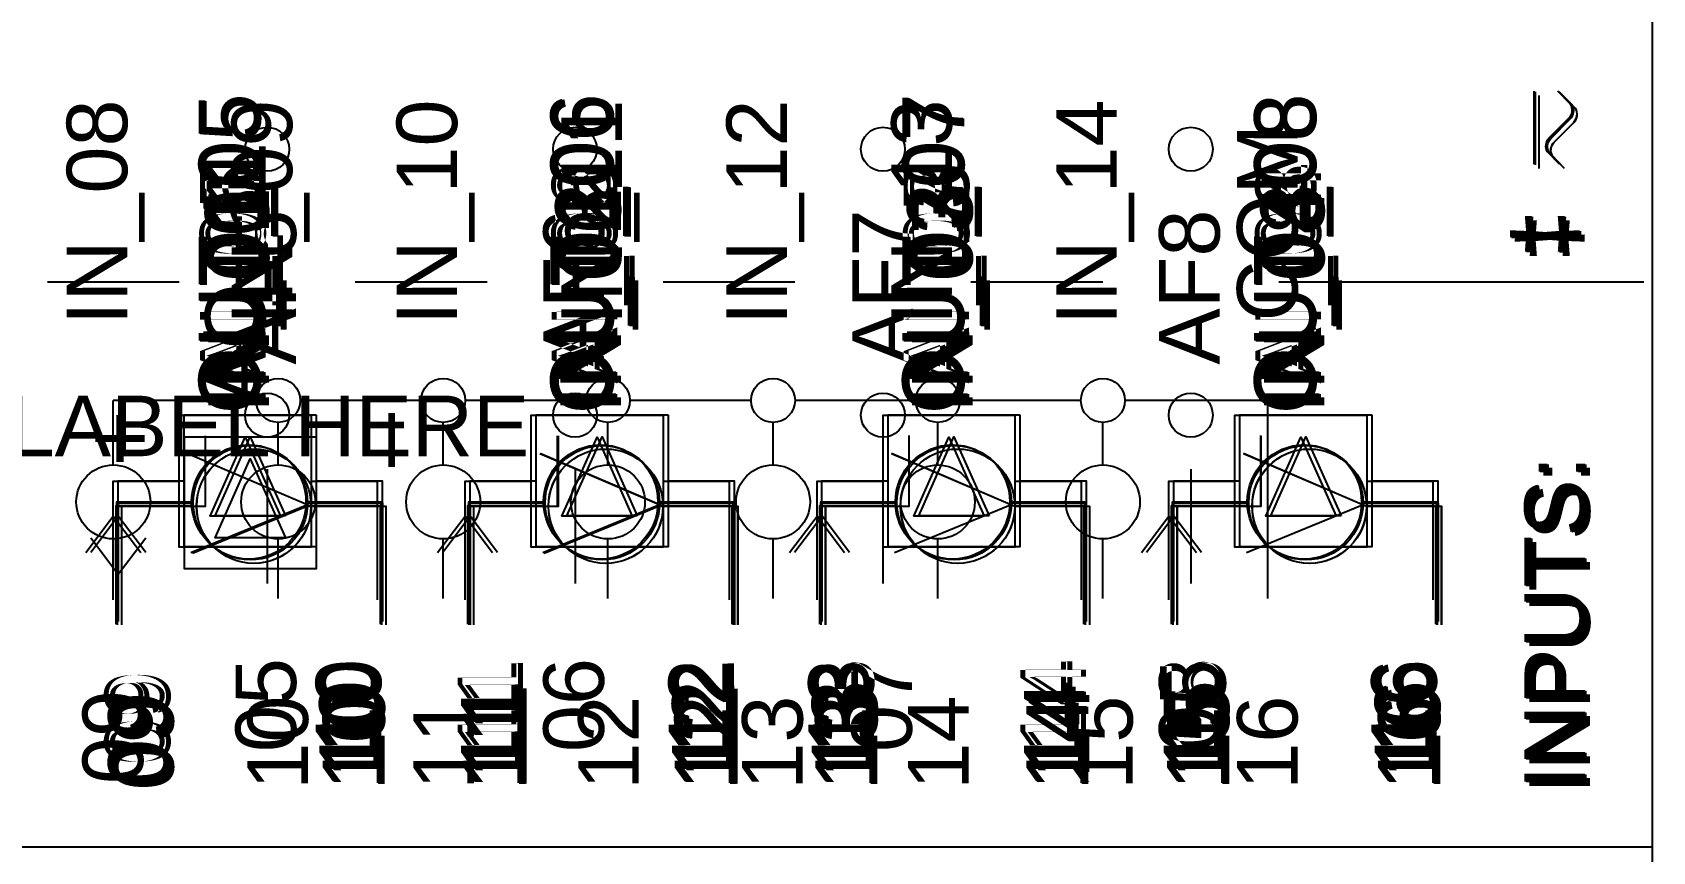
# Model space of a CAD drawing. Extents: x 0.5 to 35.5, y 0.5 to 23.5.
# Drawn here: x 24.142 to 25.984, y 7.783 to 8.714 of the extents above; entities that cross this region are included whole.
import ezdxf

# ---------------------------------------------------------------- set-up
doc = ezdxf.new("R2010")
doc.units = 0
doc.header["$MEASUREMENT"] = 0
for name, color, linetype in [('4_01__0-__EMPTY', 7, 'CONTINUOUS'), ('4_02__B-___3__DI___4__DO__', 7, 'CONTINUOUS'), ('4_03__1-___4__DI___4__DO__', 7, 'CONTINUOUS'), ('4_04__C-___4__DI___4__DO__', 7, 'CONTINUOUS'), ('4_05__D-___4__DI___3__DO__', 7, 'CONTINUOUS'), ('4_06__2A___8__FORM_A_DO', 7, 'CONTINUOUS'), ('4_07__2B___8__FORM_B_DO', 7, 'CONTINUOUS'), ('4_08__2C___8__DO__6__FORM_', 7, 'CONTINUOUS'), ('4_09__2D___8__DO__2__FORM_', 7, 'CONTINUOUS'), ('4_10__2G___8__DO__4__FORM_', 7, 'CONTINUOUS'), ('4_11__3-___8__DI', 7, 'CONTINUOUS'), ('4_12__4-___14__DI', 7, 'CONTINUOUS'), ('4_13__5-___8__AI', 7, 'CONTINUOUS'), ('4_14__6-___4__AI____4__AO', 7, 'CONTINUOUS'), ('4_15__77___8__AFDI', 7, 'CONTINUOUS'), ('6_00______DWG_', 7, 'CONTINUOUS')]:
    doc.layers.add(name, color=color, linetype=linetype)
doc.styles.add('ARIAL', font='arial.ttf')

msp = doc.modelspace()

# ---------------------------------------------------------------- linework, layer by layer
at = {"layer": '4_02__B-___3__DI___4__DO__'}
for points in [[(25.8508, 8.5634), (25.8508, 8.6464)], [(24.4644, 8.2544), (24.4644, 8.1044), (24.3145, 8.1044), (24.3145, 8.2544), (24.4644, 8.2544)], [(24.4294, 8.1394), (24.3494, 8.1394), (24.3894, 8.2294), (24.4294, 8.1394)], [(24.2394, 8.0444), (24.2394, 8.1794), (24.3144, 8.1794)], [(24.4645, 8.1794), (24.5396, 8.1794), (24.5396, 8.0444)], [(24.6397, 8.0444), (24.6396, 8.1794), (24.7246, 8.1794)], [(24.8546, 8.1794), (24.9396, 8.1794), (24.9396, 8.0444)], [(25.0397, 8.0444), (25.0397, 8.1794), (25.1247, 8.1794)], [(25.2547, 8.1794), (25.3397, 8.1794), (25.3397, 8.0444)], [(25.4396, 8.0444), (25.4396, 8.1794), (25.5248, 8.1794)], [(25.6548, 8.1794), (25.7398, 8.1794), (25.7398, 8.0444)], [(24.2082, 8.1394), (24.2394, 8.0982), (24.2706, 8.1394)]]:
    msp.add_lwpolyline(points, dxfattribs=at)
msp.add_lwpolyline([(25.8797, 8.5634), (25.866, 8.5774, -0.328455), (25.868, 8.5934), (25.8902, 8.6157, 0.339292), (25.8923, 8.6316), (25.8777, 8.6464)], format="xyb", dxfattribs=at)
for centre in [(24.7897, 8.1794), (25.1897, 8.1794), (25.5896, 8.1794)]:
    msp.add_circle(centre, 0.065, dxfattribs=at)
at = {"layer": '4_03__1-___4__DI___4__DO__'}
for points in [[(25.8547, 8.5595), (25.8547, 8.6425)], [(24.2436, 8.0405), (24.2435, 8.1755), (24.3285, 8.1755)], [(24.4586, 8.1755), (24.5436, 8.1755), (24.5436, 8.0405)], [(24.6436, 8.0405), (24.6436, 8.1755), (24.7286, 8.1755)], [(24.8586, 8.1755), (24.9436, 8.1755), (24.9436, 8.0405)], [(25.0437, 8.0405), (25.0437, 8.1755), (25.1287, 8.1755)], [(25.2587, 8.1755), (25.3437, 8.1755), (25.3437, 8.0405)], [(25.4436, 8.0405), (25.4435, 8.1755), (25.5287, 8.1755)], [(25.6588, 8.1755), (25.7437, 8.1755), (25.7437, 8.0405)]]:
    msp.add_lwpolyline(points, dxfattribs=at)
msp.add_lwpolyline([(25.8837, 8.5595), (25.8699, 8.5736, -0.328455), (25.872, 8.5895), (25.8942, 8.6118, 0.339292), (25.8962, 8.6277), (25.8817, 8.6425)], format="xyb", dxfattribs=at)
for centre in [(24.3936, 8.1755), (24.7936, 8.1755), (25.1937, 8.1755), (25.5937, 8.1755)]:
    msp.add_circle(centre, 0.065, dxfattribs=at)
at = {"layer": '4_04__C-___4__DI___4__DO__'}
for points in [[(25.8508, 8.5634), (25.8508, 8.6464)], [(24.2396, 8.0444), (24.2395, 8.1794), (24.3246, 8.1794)], [(24.4546, 8.1794), (24.5396, 8.1794), (24.5396, 8.0444)], [(24.6397, 8.0444), (24.6396, 8.1794), (24.7246, 8.1794)], [(24.8546, 8.1794), (24.9396, 8.1794), (24.9396, 8.0444)], [(25.0397, 8.0444), (25.0397, 8.1794), (25.1247, 8.1794)], [(25.2547, 8.1794), (25.3397, 8.1794), (25.3397, 8.0444)], [(25.4396, 8.0444), (25.4396, 8.1794), (25.5248, 8.1794)], [(25.6548, 8.1794), (25.7398, 8.1794), (25.7398, 8.0444)]]:
    msp.add_lwpolyline(points, dxfattribs=at)
msp.add_lwpolyline([(25.8797, 8.5634), (25.866, 8.5774, -0.328455), (25.868, 8.5934), (25.8902, 8.6157, 0.339292), (25.8923, 8.6316), (25.8777, 8.6464)], format="xyb", dxfattribs=at)
for centre in [(24.3896, 8.1794), (24.7897, 8.1794), (25.1897, 8.1794), (25.5896, 8.1794)]:
    msp.add_circle(centre, 0.065, dxfattribs=at)
at = {"layer": '4_05__D-___4__DI___3__DO__'}
for points in [[(25.849, 8.5643), (25.849, 8.6472)], [(24.2379, 8.0453), (24.2378, 8.1803), (24.3228, 8.1803)], [(24.4529, 8.1803), (24.5378, 8.1803), (24.5378, 8.0453)], [(24.6379, 8.0453), (24.6379, 8.1803), (24.7229, 8.1803)], [(24.8529, 8.1803), (24.9379, 8.1803), (24.9379, 8.0453)], [(25.038, 8.0453), (25.038, 8.1803), (25.123, 8.1803)], [(25.253, 8.1803), (25.338, 8.1803), (25.338, 8.0453)], [(25.4379, 8.0453), (25.4378, 8.1803), (25.523, 8.1803)], [(25.6531, 8.1803), (25.738, 8.1803), (25.738, 8.0453)]]:
    msp.add_lwpolyline(points, dxfattribs=at)
msp.add_lwpolyline([(25.878, 8.5643), (25.8642, 8.5783, -0.328455), (25.8663, 8.5943), (25.8885, 8.6165, 0.339292), (25.8905, 8.6325), (25.876, 8.6472)], format="xyb", dxfattribs=at)
for centre in [(24.3878, 8.1803), (24.7879, 8.1803), (25.188, 8.1803), (25.5879, 8.1803)]:
    msp.add_circle(centre, 0.065, dxfattribs=at)
at = {"layer": '4_06__2A___8__FORM_A_DO'}
for points in [[(24.2369, 8.0414), (24.2369, 8.1764), (24.322, 8.1764)], [(24.322, 8.1227), (24.452, 8.1764), (24.537, 8.1764), (24.537, 8.0414)], [(24.6368, 8.0414), (24.6368, 8.1764), (24.7219, 8.1764)], [(24.722, 8.1227), (24.852, 8.1764), (24.9369, 8.1764), (24.9369, 8.0414)], [(25.0368, 8.0414), (25.0368, 8.1764), (25.1219, 8.1764)], [(25.122, 8.1227), (25.2519, 8.1764), (25.3369, 8.1764), (25.3369, 8.0414)], [(25.4368, 8.0414), (25.4368, 8.1764), (25.5219, 8.1764)], [(25.522, 8.1227), (25.6519, 8.1764), (25.7369, 8.1764), (25.7369, 8.0414)]]:
    msp.add_lwpolyline(points, dxfattribs=at)
at = {"layer": '4_07__2B___8__FORM_B_DO'}
for points in [[(24.2386, 8.0405), (24.2386, 8.1755), (24.2386, 8.1755), (24.3386, 8.1755), (24.3386, 8.2555)], [(24.6398, 8.0405), (24.6398, 8.1755), (24.6398, 8.1755), (24.7398, 8.1755), (24.7398, 8.2555)], [(25.0385, 8.0405), (25.0385, 8.1755), (25.0385, 8.1755), (25.1385, 8.1755), (25.1385, 8.2555)], [(25.4386, 8.0405), (25.4386, 8.1755), (25.4386, 8.1755), (25.5386, 8.1755), (25.5386, 8.2555)], [(24.3186, 8.2355), (24.4586, 8.1755), (24.5387, 8.1755), (24.5387, 8.0405)], [(24.7198, 8.2355), (24.8598, 8.1755), (24.9399, 8.1755), (24.9399, 8.0405)], [(25.1185, 8.2355), (25.2586, 8.1755), (25.3386, 8.1755), (25.3386, 8.0405)], [(25.5186, 8.2355), (25.6586, 8.1755), (25.7387, 8.1755), (25.7387, 8.0405)]]:
    msp.add_lwpolyline(points, dxfattribs=at)
at = {"layer": '4_08__2C___8__DO__6__FORM_'}
for points in [[(25.0384, 8.0407), (25.0384, 8.1757), (25.0384, 8.1757), (25.1385, 8.1757), (25.1385, 8.2557)], [(25.4385, 8.0407), (25.4385, 8.1757), (25.4385, 8.1757), (25.5385, 8.1757), (25.5385, 8.2557)], [(25.1185, 8.2357), (25.2585, 8.1757), (25.3386, 8.1757), (25.3386, 8.0407)], [(25.5186, 8.2357), (25.6586, 8.1757), (25.7386, 8.1757), (25.7386, 8.0407)], [(24.2385, 8.0407), (24.2385, 8.1757), (24.3236, 8.1757)], [(24.3237, 8.122), (24.4536, 8.1757), (24.5386, 8.1757), (24.5386, 8.0407)], [(24.6385, 8.0407), (24.6385, 8.1757), (24.7236, 8.1757)], [(24.7236, 8.122), (24.8536, 8.1757), (24.9386, 8.1757), (24.9386, 8.0407)]]:
    msp.add_lwpolyline(points, dxfattribs=at)
at = {"layer": '4_09__2D___8__DO__2__FORM_'}
for points in [[(24.2386, 8.0405), (24.2386, 8.1755), (24.2386, 8.1755), (24.3386, 8.1755), (24.3386, 8.2555)], [(24.6386, 8.0405), (24.6386, 8.1755), (24.6386, 8.1755), (24.7387, 8.1755), (24.7387, 8.2555)], [(25.0385, 8.0405), (25.0385, 8.1755), (25.0385, 8.1755), (25.1385, 8.1755), (25.1386, 8.2555)], [(25.4386, 8.0405), (25.4386, 8.1755), (25.4386, 8.1755), (25.5386, 8.1755), (25.5386, 8.2555)], [(24.3186, 8.2355), (24.4586, 8.1755), (24.5387, 8.1755), (24.5387, 8.0405)], [(24.7187, 8.2355), (24.8587, 8.1755), (24.9387, 8.1755), (24.9387, 8.0405)], [(25.1186, 8.2355), (25.2586, 8.1755), (25.3386, 8.1755), (25.3386, 8.0405)], [(25.5186, 8.2355), (25.6586, 8.1755), (25.7387, 8.1755), (25.7387, 8.0405)]]:
    msp.add_lwpolyline(points, dxfattribs=at)
at = {"layer": '4_10__2G___8__DO__4__FORM_'}
for points in [[(24.2386, 8.0405), (24.2386, 8.1755), (24.2386, 8.1755), (24.3386, 8.1755), (24.3386, 8.2555)], [(24.6386, 8.0405), (24.6386, 8.1755), (24.6386, 8.1755), (24.7387, 8.1755), (24.7387, 8.2555)], [(25.0385, 8.0405), (25.0385, 8.1755), (25.0385, 8.1755), (25.1385, 8.1755), (25.1386, 8.2555)], [(25.4386, 8.0405), (25.4386, 8.1755), (25.4386, 8.1755), (25.5386, 8.1755), (25.5386, 8.2555)], [(24.3186, 8.2355), (24.4586, 8.1755), (24.5387, 8.1755), (24.5387, 8.0405)], [(24.7187, 8.2355), (24.8587, 8.1755), (24.9387, 8.1755), (24.9387, 8.0405)], [(25.1186, 8.2355), (25.2586, 8.1755), (25.3386, 8.1755), (25.3386, 8.0405)], [(25.5186, 8.2355), (25.6586, 8.1755), (25.7387, 8.1755), (25.7387, 8.0405)]]:
    msp.add_lwpolyline(points, dxfattribs=at)
at = {"layer": '4_11__3-___8__DI'}
for points in [[(25.8546, 8.5595), (25.8546, 8.6425)], [(24.2434, 8.0405), (24.2434, 8.1755), (24.3284, 8.1755)], [(24.4584, 8.1755), (24.5434, 8.1755), (24.5434, 8.0405)], [(24.6435, 8.0405), (24.6435, 8.1755), (24.7285, 8.1755)], [(24.8585, 8.1755), (24.9435, 8.1755), (24.9435, 8.0405)], [(25.0436, 8.0405), (25.0436, 8.1755), (25.1286, 8.1755)], [(25.2586, 8.1755), (25.3436, 8.1755), (25.3436, 8.0405)], [(25.4434, 8.0405), (25.4434, 8.1755), (25.5284, 8.1755)], [(25.6584, 8.1755), (25.7434, 8.1755), (25.7434, 8.0405)]]:
    msp.add_lwpolyline(points, dxfattribs=at)
msp.add_lwpolyline([(25.8836, 8.5595), (25.8698, 8.5735, -0.328455), (25.8719, 8.5895), (25.8941, 8.6118, 0.339292), (25.8961, 8.6277), (25.8816, 8.6425)], format="xyb", dxfattribs=at)
for centre in [(24.3934, 8.1755), (24.7935, 8.1755), (25.1936, 8.1755), (25.5934, 8.1755)]:
    msp.add_circle(centre, 0.065, dxfattribs=at)
at = {"layer": '4_12__4-___14__DI'}
for points in [[(25.8507, 8.5636), (25.8507, 8.6465)], [(24.2337, 8.2223), (24.2337, 8.2957)], [(24.3962, 8.2957), (24.2337, 8.2957)], [(24.5838, 8.2957), (24.4462, 8.2957)], [(24.7711, 8.2957), (24.6338, 8.2957)], [(24.9588, 8.2957), (24.8211, 8.2957)], [(25.1461, 8.2957), (25.0088, 8.2957)], [(25.3338, 8.2957), (25.1961, 8.2957)], [(25.5464, 8.2957), (25.3838, 8.2957)], [(25.5464, 8.0707), (25.5464, 8.2957)], [(24.4212, 8.2223), (24.4212, 8.2707)], [(24.6088, 8.2223), (24.6088, 8.2707)], [(24.7961, 8.2223), (24.7961, 8.2707)], [(24.9838, 8.2223), (24.9838, 8.2707)], [(25.1711, 8.2223), (25.1711, 8.2707)], [(25.3588, 8.2223), (25.3588, 8.2707)], [(24.2337, 8.0707), (24.2338, 8.1382)], [(24.4212, 8.0707), (24.4212, 8.1382)], [(24.6088, 8.0707), (24.6088, 8.1382)], [(24.7961, 8.0707), (24.7961, 8.1382)], [(24.9838, 8.0707), (24.9838, 8.1382)], [(25.1711, 8.0707), (25.1711, 8.1382)], [(25.3588, 8.0707), (25.3588, 8.1382)]]:
    msp.add_lwpolyline(points, dxfattribs=at)
msp.add_lwpolyline([(25.8796, 8.5636), (25.8659, 8.5776, -0.328455), (25.8679, 8.5935), (25.8901, 8.6158, 0.339292), (25.8922, 8.6318), (25.8777, 8.6465)], format="xyb", dxfattribs=at)
for centre, radius in [((24.4212, 8.2957), 0.025), ((24.6088, 8.2957), 0.025), ((24.7961, 8.2957), 0.025), ((24.9838, 8.2957), 0.025), ((25.1711, 8.2957), 0.025), ((25.3588, 8.2957), 0.025), ((24.2338, 8.1803), 0.0421), ((24.4212, 8.1803), 0.0421), ((24.6088, 8.1803), 0.0421), ((24.7961, 8.1803), 0.0421), ((24.9838, 8.1803), 0.0421), ((25.1711, 8.1803), 0.0421), ((25.3588, 8.1803), 0.0421)]:
    msp.add_circle(centre, radius, dxfattribs=at)
at = {"layer": '4_13__5-___8__AI'}
for points in [[(24.4587, 8.279), (24.4587, 8.129), (24.3087, 8.129), (24.3087, 8.279), (24.4587, 8.279)], [(24.8588, 8.279), (24.8588, 8.129), (24.7088, 8.129), (24.7088, 8.279), (24.8588, 8.279)], [(25.2588, 8.279), (25.2588, 8.129), (25.1089, 8.129), (25.1089, 8.279), (25.2588, 8.279)], [(25.6589, 8.279), (25.6589, 8.129), (25.5089, 8.129), (25.5089, 8.279), (25.6589, 8.279)], [(24.4237, 8.164), (24.3437, 8.164), (24.3837, 8.254), (24.4237, 8.164)], [(24.8238, 8.164), (24.7438, 8.164), (24.7838, 8.254), (24.8238, 8.164)], [(25.2238, 8.164), (25.1438, 8.164), (25.1838, 8.254), (25.2238, 8.164)], [(25.6239, 8.164), (25.5439, 8.164), (25.5839, 8.254), (25.6239, 8.164)], [(24.2337, 8.0691), (24.2337, 8.204), (24.3087, 8.204)], [(24.4587, 8.204), (24.5338, 8.204), (24.5338, 8.0691)], [(24.6337, 8.0691), (24.6337, 8.204), (24.7088, 8.204)], [(24.8588, 8.204), (24.9339, 8.204), (24.9339, 8.0691)], [(25.0338, 8.0691), (25.0338, 8.204), (25.1088, 8.204)], [(25.2589, 8.204), (25.334, 8.204), (25.334, 8.0691)], [(25.4338, 8.0691), (25.4338, 8.204), (25.5089, 8.204)], [(25.6589, 8.204), (25.734, 8.204), (25.734, 8.0691)], [(24.2025, 8.1228), (24.2337, 8.1641), (24.2649, 8.1228)], [(24.6025, 8.1228), (24.6337, 8.1641), (24.6649, 8.1228)], [(25.0026, 8.1228), (25.0338, 8.1641), (25.065, 8.1228)], [(25.4026, 8.1228), (25.4339, 8.1641), (25.4651, 8.1228)]]:
    msp.add_lwpolyline(points, dxfattribs=at)
at = {"layer": '4_14__6-___4__AI____4__AO'}
for points in [[(24.4644, 8.2793), (24.4644, 8.1294), (24.3144, 8.1294), (24.3144, 8.2793), (24.4644, 8.2793)], [(24.8645, 8.2793), (24.8645, 8.1294), (24.7145, 8.1294), (24.7145, 8.2793), (24.8645, 8.2793)], [(25.2645, 8.2793), (25.2645, 8.1294), (25.1145, 8.1294), (25.1145, 8.2793), (25.2645, 8.2793)], [(25.6646, 8.2793), (25.6646, 8.1294), (25.5146, 8.1294), (25.5146, 8.2793), (25.6646, 8.2793)], [(24.4294, 8.1644), (24.3494, 8.1644), (24.3894, 8.2544), (24.4294, 8.1644)], [(24.8294, 8.1644), (24.7494, 8.1644), (24.7895, 8.2544), (24.8294, 8.1644)], [(25.2295, 8.1644), (25.1495, 8.1644), (25.1895, 8.2544), (25.2295, 8.1644)], [(25.6296, 8.1644), (25.5496, 8.1644), (25.5896, 8.2544), (25.6296, 8.1644)], [(24.2394, 8.0694), (24.2394, 8.2044), (24.3144, 8.2044)], [(24.4644, 8.2044), (24.5395, 8.2044), (24.5395, 8.0694)], [(24.6394, 8.0694), (24.6394, 8.2044), (24.7145, 8.2044)], [(24.8645, 8.2044), (24.9396, 8.2044), (24.9396, 8.0694)], [(25.0395, 8.0694), (25.0394, 8.2044), (25.1145, 8.2044)], [(25.2646, 8.2044), (25.3397, 8.2044), (25.3397, 8.0694)], [(25.4395, 8.0694), (25.4395, 8.2044), (25.5146, 8.2044)], [(25.6646, 8.2044), (25.7397, 8.2044), (25.7397, 8.0694)], [(24.2082, 8.1231), (24.2394, 8.1644), (24.2706, 8.1231)], [(24.6082, 8.1231), (24.6394, 8.1644), (24.6706, 8.1231)], [(25.0083, 8.1231), (25.0395, 8.1644), (25.0707, 8.1231)], [(25.4083, 8.1231), (25.4396, 8.1644), (25.4708, 8.1231)]]:
    msp.add_lwpolyline(points, dxfattribs=at)
at = {"layer": '4_15__77___8__AFDI'}
for points in [[(24.1588, 8.4306), (24.3087, 8.4306)], [(24.5088, 8.4306), (24.6587, 8.4306)], [(24.8588, 8.4306), (25.0087, 8.4306)], [(25.2088, 8.4306), (25.3587, 8.4306)], [(25.5587, 8.4306), (25.9736, 8.4306)], [(24.4087, 8.2175), (24.4087, 8.0875)], [(24.7587, 8.2175), (24.7587, 8.0875)], [(25.1087, 8.2175), (25.1087, 8.0875)], [(25.4587, 8.2175), (25.4587, 8.0875)]]:
    msp.add_lwpolyline(points, dxfattribs=at)
for centre in [(24.4087, 8.5813), (24.7587, 8.5813), (25.1087, 8.5813), (25.4587, 8.5813), (24.4087, 8.279), (24.7587, 8.279), (25.1087, 8.279), (25.4587, 8.279)]:
    msp.add_circle(centre, 0.025, dxfattribs=at)
at = {"layer": '6_00______DWG_'}
msp.add_lwpolyline([(25.9037, 12.9611), (22.1938, 12.9611, 0.414214), (22.1138, 12.8811), (22.1138, 6.7162, 0.414212), (22.1938, 6.6362), (25.9037, 6.6362, 0.414211), (25.9837, 6.7162), (25.9837, 12.8811, 0.414219)], format="xyb", close=True, dxfattribs=at)
msp.add_lwpolyline([(25.9837, 7.7878), (22.1138, 7.7878)], dxfattribs=at)

# ---------------------------------------------------------------- texts
at = {"layer": '4_01__0-__EMPTY', "style": 'ARIAL'}
msp.add_text('PLACE EXPANSION CARD LABEL HERE', height=0.068833, dxfattribs=at).set_placement((22.8847, 8.2323))
at = {"layer": '4_02__B-___3__DI___4__DO__', "style": 'ARIAL'}
for s, height, p in [('AO_01', 0.06883, (24.4068, 8.2898)), ('IN_01', 0.06883, (24.8068, 8.2853)), ('IN_02', 0.06883, (25.2068, 8.2853)), ('IN_03', 0.06883, (25.6068, 8.2853)), ('‡', 0.0688, (25.8957, 8.4575)), ('+', 0.0787, (24.2793, 8.2204)), ('–', 0.0787, (24.5793, 8.2202)), ('INPUTS:', 0.06883, (25.9086, 7.8526)), ('09', 0.06883, (24.2984, 7.8565)), ('10', 0.06883, (24.5385, 7.8699)), ('11', 0.06883, (24.6996, 7.8699)), ('12', 0.06883, (24.9396, 7.8699)), ('13', 0.06883, (25.0984, 7.8699)), ('14', 0.06883, (25.3395, 7.8699)), ('15', 0.06883, (25.4984, 7.8699)), ('16', 0.06883, (25.7384, 7.8699))]:
    msp.add_text(s, height=height, rotation=90, dxfattribs=at).set_placement(p)
at = {"layer": '4_03__1-___4__DI___4__DO__', "style": 'ARIAL'}
for s, height, p in [('IN_01', 0.06883, (24.4108, 8.2814)), ('IN_02', 0.06883, (24.8108, 8.2814)), ('IN_03', 0.06883, (25.2107, 8.2814)), ('IN_04', 0.06883, (25.6107, 8.2814)), ('‡', 0.0688, (25.8997, 8.4536)), ('INPUTS:', 0.06883, (25.9126, 7.8487)), ('10', 0.06883, (24.5424, 7.866)), ('11', 0.06883, (24.7036, 7.866)), ('12', 0.06883, (24.9435, 7.866)), ('13', 0.06883, (25.1024, 7.866)), ('14', 0.06883, (25.3435, 7.866)), ('15', 0.06883, (25.5024, 7.866)), ('16', 0.06883, (25.7424, 7.866)), ('09', 0.06883, (24.3024, 7.8526))]:
    msp.add_text(s, height=height, rotation=90, dxfattribs=at).set_placement(p)
at = {"layer": '4_04__C-___4__DI___4__DO__', "style": 'ARIAL'}
for s, height, p in [('IN_01', 0.06883, (24.4068, 8.2853)), ('IN_02', 0.06883, (24.8068, 8.2853)), ('IN_03', 0.06883, (25.2068, 8.2853)), ('IN_04', 0.06883, (25.6068, 8.2853)), ('‡', 0.0688, (25.8957, 8.4575)), ('INPUTS:', 0.06883, (25.9086, 7.8526)), ('09', 0.06883, (24.2984, 7.8565)), ('10', 0.06883, (24.5385, 7.8699)), ('11', 0.06883, (24.6996, 7.8699)), ('12', 0.06883, (24.9396, 7.8699)), ('13', 0.06883, (25.0984, 7.8699)), ('14', 0.06883, (25.3395, 7.8699)), ('15', 0.06883, (25.4984, 7.8699)), ('16', 0.06883, (25.7384, 7.8699))]:
    msp.add_text(s, height=height, rotation=90, dxfattribs=at).set_placement(p)
at = {"layer": '4_05__D-___4__DI___3__DO__', "style": 'ARIAL'}
for s, height, p in [('IN_01', 0.06883, (24.4051, 8.2861)), ('IN_02', 0.06883, (24.8051, 8.2861)), ('IN_03', 0.06883, (25.205, 8.2861)), ('IN_04', 0.06883, (25.605, 8.2861)), ('‡', 0.0688, (25.894, 8.4584)), ('INPUTS:', 0.06883, (25.9069, 7.8534)), ('09', 0.06883, (24.2967, 7.8573)), ('10', 0.06883, (24.5367, 7.8707)), ('11', 0.06883, (24.6979, 7.8707)), ('12', 0.06883, (24.9378, 7.8707)), ('13', 0.06883, (25.0967, 7.8707)), ('14', 0.06883, (25.3378, 7.8707)), ('15', 0.06883, (25.4967, 7.8707)), ('16', 0.06883, (25.7367, 7.8707))]:
    msp.add_text(s, height=height, rotation=90, dxfattribs=at).set_placement(p)
at = {"layer": '4_06__2A___8__FORM_A_DO', "style": 'ARIAL'}
for s, p in [('OUT_05', (24.3996, 8.2813)), ('OUT_06', (24.7996, 8.2813)), ('OUT_07', (25.1996, 8.2813)), ('OUT_08', (25.5996, 8.2813)), ('14', (25.3405, 7.8535)), ('09', (24.3007, 7.8535)), ('10', (24.5407, 7.8535)), ('11', (24.7007, 7.8535)), ('12', (24.9407, 7.8535)), ('13', (25.1006, 7.8535)), ('15', (25.5005, 7.8535)), ('16', (25.7405, 7.8535))]:
    msp.add_text(s, height=0.06883, rotation=90, dxfattribs=at).set_placement(p)
at = {"layer": '4_07__2B___8__FORM_B_DO', "style": 'ARIAL'}
for s, p in [('OUT_05', (24.4013, 8.2805)), ('OUT_06', (24.8025, 8.2805)), ('OUT_07', (25.2013, 8.2805)), ('OUT_08', (25.6013, 8.2805)), ('09', (24.3024, 7.8526)), ('10', (24.5424, 7.8526)), ('11', (24.7036, 7.8526)), ('12', (24.9436, 7.8526)), ('13', (25.1023, 7.8526)), ('14', (25.3423, 7.8526)), ('15', (25.5024, 7.8526)), ('16', (25.7424, 7.8526))]:
    msp.add_text(s, height=0.06883, rotation=90, dxfattribs=at).set_placement(p)
at = {"layer": '4_08__2C___8__DO__6__FORM_', "style": 'ARIAL'}
for s, p in [('OUT_05', (24.4013, 8.2807)), ('OUT_06', (24.8013, 8.2807)), ('OUT_07', (25.2012, 8.2807)), ('OUT_08', (25.6013, 8.2807)), ('09', (24.3024, 7.8528)), ('10', (24.5423, 7.8528)), ('11', (24.7023, 7.8528)), ('12', (24.9423, 7.8528)), ('13', (25.1023, 7.8528)), ('14', (25.3422, 7.8528)), ('15', (25.5022, 7.8528)), ('16', (25.7422, 7.8528))]:
    msp.add_text(s, height=0.06883, rotation=90, dxfattribs=at).set_placement(p)
at = {"layer": '4_09__2D___8__DO__2__FORM_', "style": 'ARIAL'}
for s, p in [('OUT_05', (24.4013, 8.2804)), ('OUT_06', (24.8013, 8.2804)), ('OUT_07', (25.2013, 8.2804)), ('OUT_08', (25.6013, 8.2804)), ('09', (24.3024, 7.8525)), ('10', (24.5424, 7.8525)), ('11', (24.7024, 7.8525)), ('12', (24.9424, 7.8525)), ('13', (25.1024, 7.8525)), ('14', (25.3422, 7.8525)), ('15', (25.5022, 7.8525)), ('16', (25.7423, 7.8525))]:
    msp.add_text(s, height=0.06883, rotation=90, dxfattribs=at).set_placement(p)
at = {"layer": '4_10__2G___8__DO__4__FORM_', "style": 'ARIAL'}
for s, p in [('OUT_05', (24.4013, 8.2804)), ('OUT_06', (24.8013, 8.2804)), ('OUT_07', (25.2013, 8.2804)), ('OUT_08', (25.6013, 8.2804)), ('09', (24.3024, 7.8525)), ('10', (24.5424, 7.8525)), ('11', (24.7024, 7.8525)), ('12', (24.9424, 7.8525)), ('13', (25.1024, 7.8525)), ('14', (25.3422, 7.8525)), ('15', (25.5022, 7.8525)), ('16', (25.7423, 7.8525))]:
    msp.add_text(s, height=0.06883, rotation=90, dxfattribs=at).set_placement(p)
at = {"layer": '4_11__3-___8__DI', "style": 'ARIAL'}
for s, height, p in [('IN_05', 0.06883, (24.4106, 8.2814)), ('IN_06', 0.06883, (24.8107, 8.2814)), ('IN_07', 0.06883, (25.2106, 8.2814)), ('IN_08', 0.06883, (25.6106, 8.2814)), ('‡', 0.0688, (25.8995, 8.4536)), ('INPUTS:', 0.06883, (25.9125, 7.8487)), ('10', 0.06883, (24.5423, 7.866)), ('11', 0.06883, (24.7035, 7.866)), ('12', 0.06883, (24.9434, 7.866)), ('13', 0.06883, (25.1023, 7.866)), ('14', 0.06883, (25.3434, 7.866)), ('15', 0.06883, (25.5023, 7.866)), ('16', 0.06883, (25.7423, 7.866)), ('09', 0.06883, (24.3023, 7.8525))]:
    msp.add_text(s, height=height, rotation=90, dxfattribs=at).set_placement(p)
at = {"layer": '4_12__4-___14__DI', "style": 'ARIAL'}
for s, height, p in [('IN_08', 0.06883, (24.2496, 8.3813)), ('IN_09', 0.06883, (24.4371, 8.3813)), ('IN_10', 0.06883, (24.6246, 8.3813)), ('IN_11', 0.06883, (24.8121, 8.3813)), ('IN_12', 0.06883, (24.9996, 8.3813)), ('IN_13', 0.06883, (25.1871, 8.3813)), ('IN_14', 0.06883, (25.3746, 8.3813)), ('COM', 0.06883, (25.5801, 8.3855)), ('‡', 0.0688, (25.8956, 8.4577)), ('INPUTS:', 0.06883, (25.9085, 7.8527)), ('09', 0.06883, (24.2676, 7.8597)), ('14', 0.06883, (25.2062, 7.8532)), ('10', 0.06883, (24.4551, 7.8532)), ('11', 0.06883, (24.6437, 7.8532)), ('12', 0.06883, (24.8312, 7.8532)), ('13', 0.06883, (25.0175, 7.8532)), ('15', 0.06883, (25.3926, 7.8532)), ('16', 0.06883, (25.5801, 7.8532))]:
    msp.add_text(s, height=height, rotation=90, dxfattribs=at).set_placement(p)
at = {"layer": '4_13__5-___8__AI', "style": 'ARIAL'}
for s, p in [('AI_05', (24.4011, 8.3144)), ('AI_06', (24.801, 8.3144)), ('AI_07', (25.201, 8.3144)), ('AI_08', (25.601, 8.3144)), ('10', (24.5327, 7.8945)), ('11', (24.6939, 7.8945)), ('12', (24.9338, 7.8945)), ('13', (25.0927, 7.8945)), ('14', (25.3338, 7.8945)), ('15', (25.4927, 7.8945)), ('16', (25.7327, 7.8945)), ('09', (24.2927, 7.8811))]:
    msp.add_text(s, height=0.06883, rotation=90, dxfattribs=at).set_placement(p)
at = {"layer": '4_14__6-___4__AI____4__AO', "style": 'ARIAL'}
for s, p in [('AI_01', (24.4067, 8.3148)), ('AI_02', (24.8067, 8.3148)), ('AI_03', (25.2067, 8.3148)), ('AI_04', (25.6067, 8.3148)), ('10', (24.5384, 7.8948)), ('11', (24.6995, 7.8948)), ('12', (24.9395, 7.8948)), ('13', (25.0984, 7.8948)), ('14', (25.3395, 7.8948)), ('15', (25.4984, 7.8948)), ('16', (25.7384, 7.8948)), ('09', (24.2984, 7.8814))]:
    msp.add_text(s, height=0.06883, rotation=90, dxfattribs=at).set_placement(p)
at = {"layer": '4_15__77___8__AFDI', "style": 'ARIAL'}
for s, p in [('AF5', (24.4415, 8.3364)), ('AF6', (24.7915, 8.3364)), ('AF7', (25.1427, 8.3364)), ('AF8', (25.4915, 8.3364)), ('05', (24.4415, 7.8959)), ('06', (24.7915, 7.8959)), ('07', (25.1416, 7.8959)), ('08', (25.4915, 7.8959))]:
    msp.add_text(s, height=0.06883, rotation=90, dxfattribs=at).set_placement(p)

doc.saveas('drawing.dxf')
